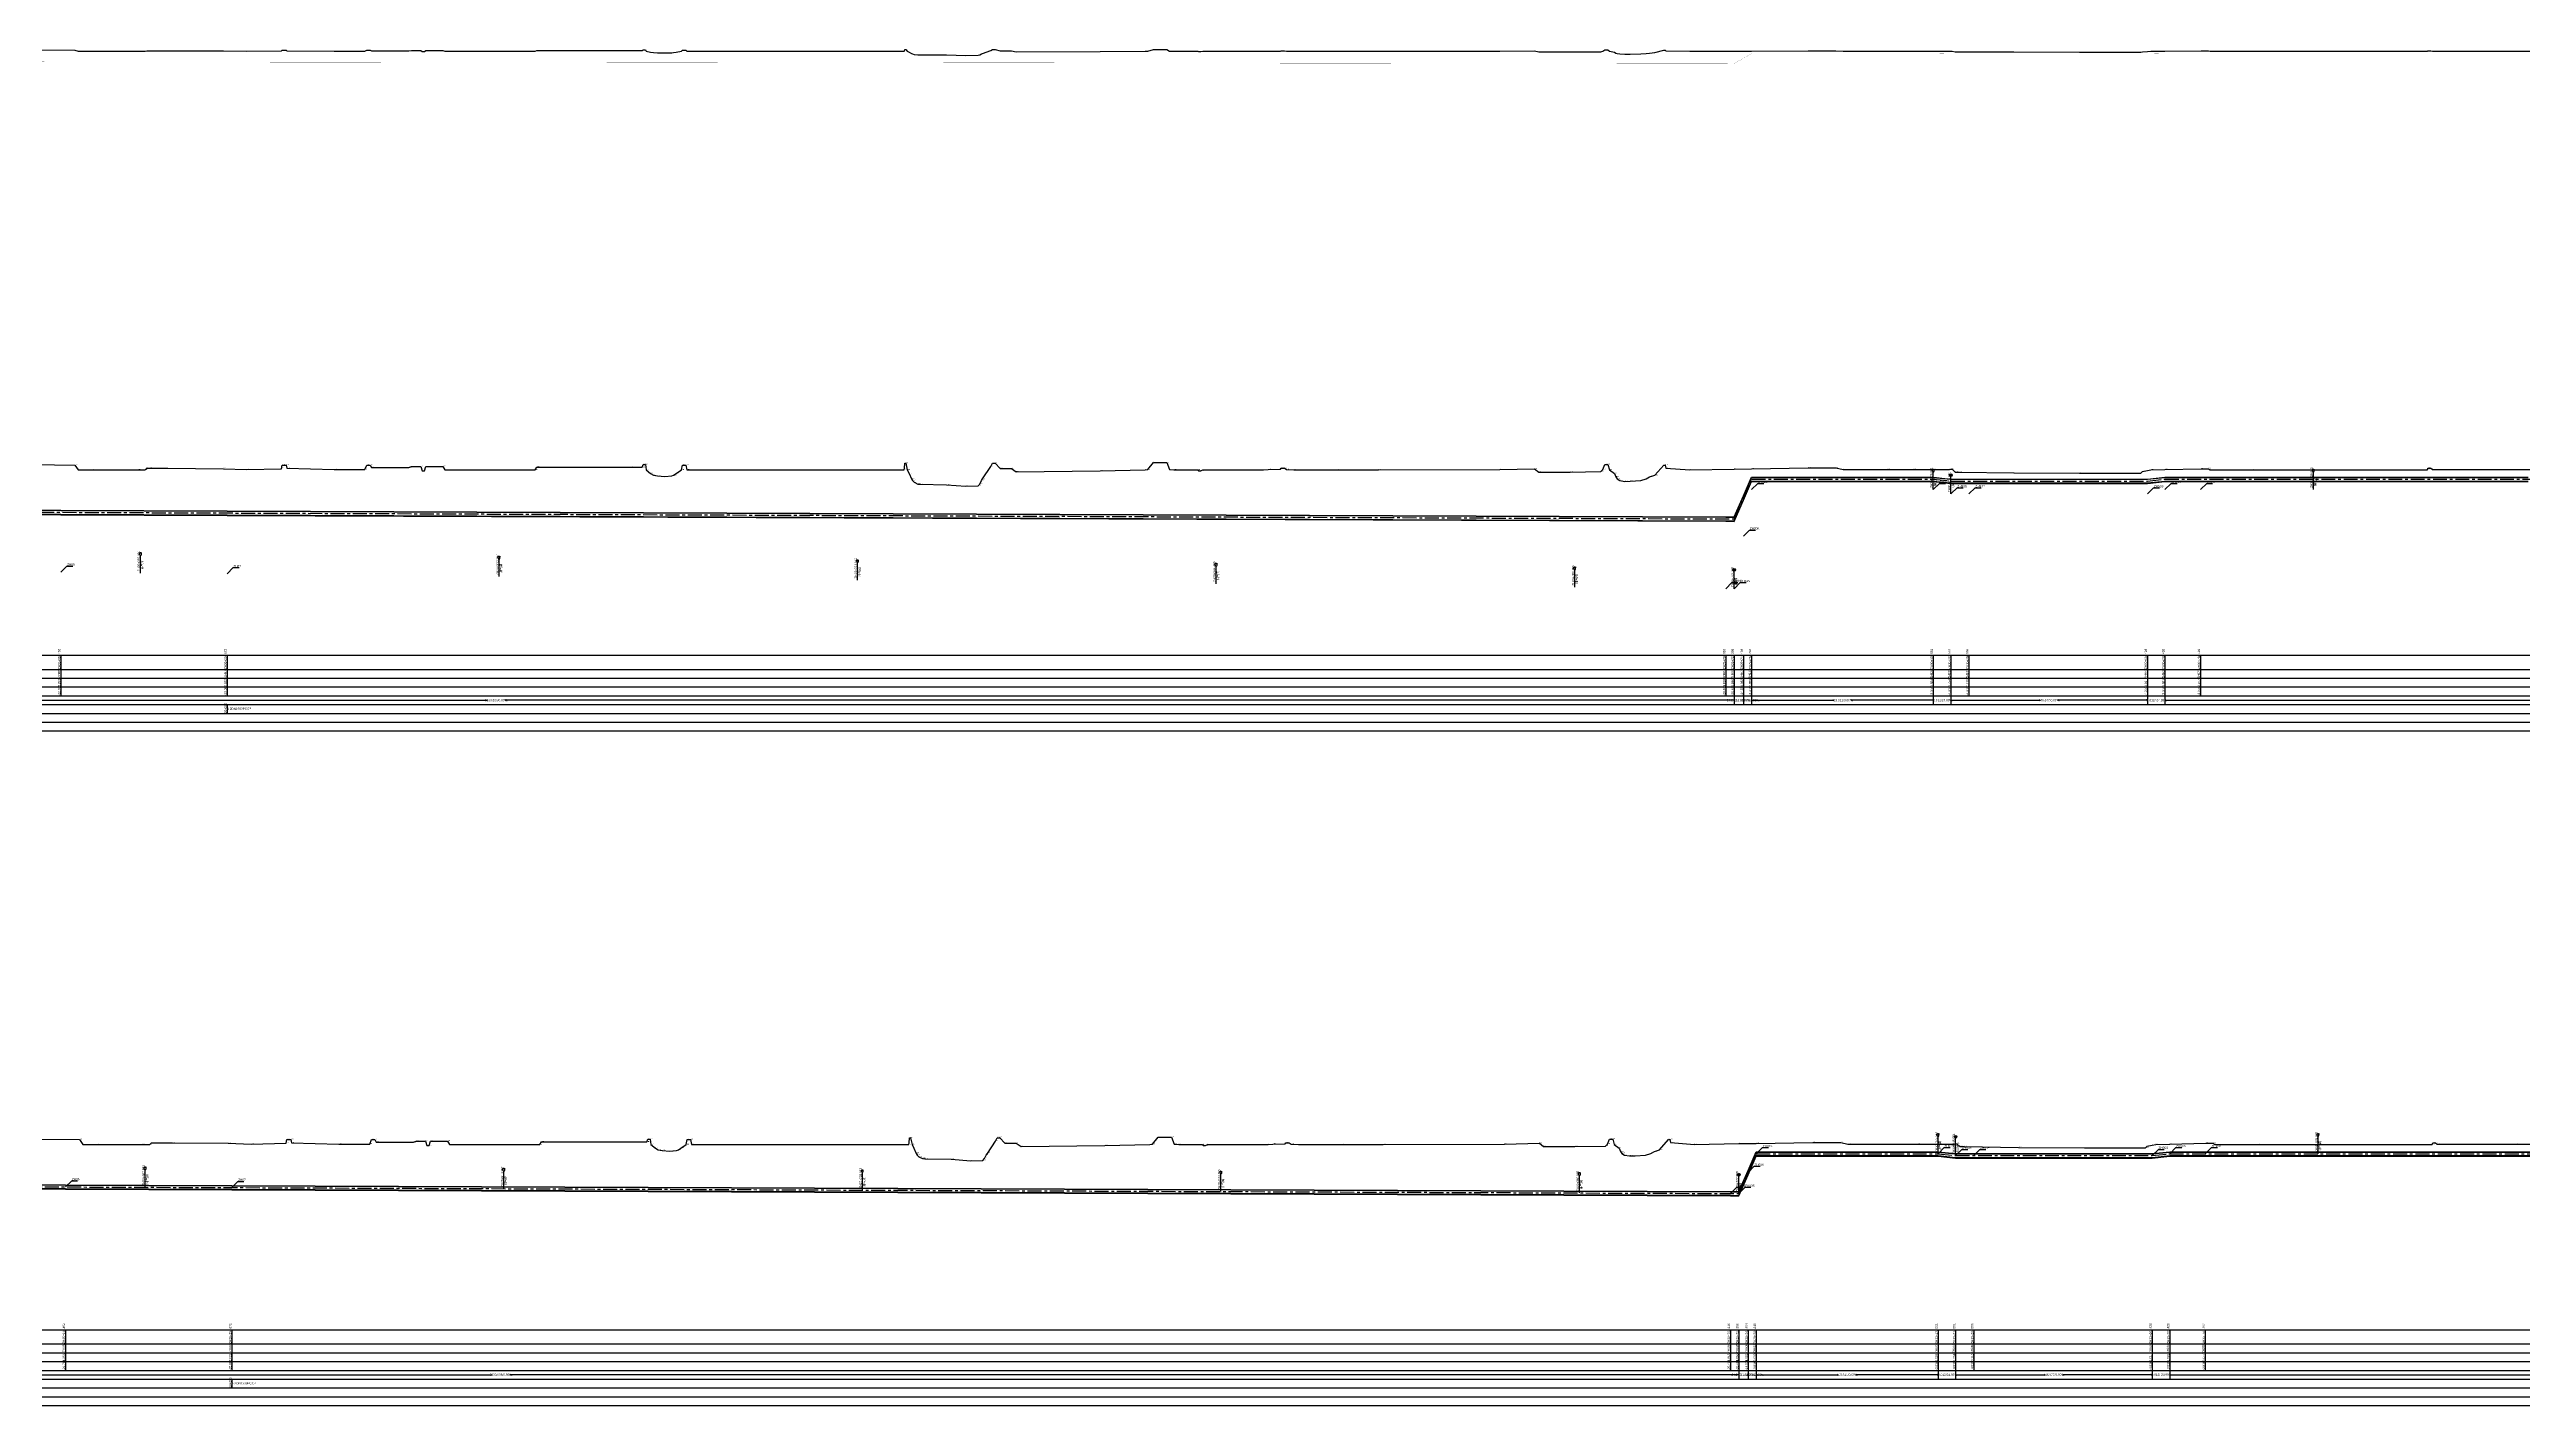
# Model space of a CAD drawing. Header units: millimetres. Extents: x 512630 to 554922, y 2378840 to 2394411.
# Drawn here: x 539125 to 544750, y 2381230 to 2384314 of the extents above; entities that cross this region are included whole.
import ezdxf
from ezdxf.enums import TextEntityAlignment as Align

# ---------------------------------------------------------------- set-up
doc = ezdxf.new("R2010")
doc.units = ezdxf.units.MM
doc.linetypes.add('CENTER', pattern=[50.8, 31.75, -6.35, 6.35, -6.35])
for name, color, linetype in [('pipe', 3, 'Continuous'), ('pipe_cen', 1, 'CENTER'), ('tab', 9, 'Continuous'), ('地形剖面', 4, 'Continuous'), ('地形剖面-交水点已修改', 6, 'Continuous'), ('水工平面管线标注', 3, 'Continuous'), ('纵面管线标注', 3, 'Continuous'), ('附属设施', 2, 'Continuous')]:
    doc.layers.add(name, color=color, linetype=linetype)
doc.styles.get("Standard").update_dxf_attribs({"font": 'arial.ttf'})

# ---------------------------------------------------------------- blocks, each defined once
blk = doc.blocks.new('qin排气阀va')
at = {"layer": '附属设施'}
for points in [[(-1.5, 22.8), (1.5, 22.8)], [(-1, 21), (-1, 22.8)], [(0, 22.8), (0, 23.55)], [(0, 0), (0, 20)], [(1, 21), (1, 22.8)]]:
    blk.add_lwpolyline(points, dxfattribs=at)
blk.add_arc((0, 21), 1, 180, 0, dxfattribs=at)
blk.add_attdef('ZH', text='', height=2.5, rotation=90, dxfattribs=at).set_placement((0, 2), align=Align.BOTTOM_LEFT)
blk.add_attdef('名称', text='', height=2.5, rotation=90, dxfattribs=at).set_placement((1, 4), align=Align.TOP_LEFT)
blk = doc.blocks.new('qin排泥阀vmud')
at = {"layer": '附属设施'}
for points in [[(-1.29, 22.2652), (1.29, 22.2652), (-1.29, 20.7348), (1.29, 20.7348), (-1.29, 22.2652)], [(0, 0), (0, 20)]]:
    blk.add_lwpolyline(points, dxfattribs=at)
blk.add_circle((0, 21.5), 1.5, dxfattribs=at)
blk.add_attdef('ZH', text='', height=2.5, rotation=89.9999985, dxfattribs=at).set_placement((0, 2), align=Align.BOTTOM_LEFT)
blk.add_attdef('名称', text='', height=2.5, rotation=89.9999985, dxfattribs=at).set_placement((1, 4), align=Align.TOP_LEFT)

msp = doc.modelspace()

# ---------------------------------------------------------------- linework, layer by layer
at = {"layer": 'pipe'}
for points in [[(533417.2, 2383340), (533623.7, 2383340), (533663, 2383288.3), (533663.7, 2383287.4), (533703.1, 2383287.3), (533940.9, 2383286.3), (534091.6, 2383285.7), (534635.5, 2383283.6), (534774.6, 2383283), (535017.2, 2383282.1), (535290.4, 2383281), (535499.5, 2383280.1), (535676.9, 2383279.4), (535968.1, 2383278.3), (536033.6, 2383278), (536437.6, 2383276.4), (536463.6, 2383276.3), (537317.8, 2383272.9), (537326.3, 2383272.9), (539151.1, 2383265.6), (539529.4, 2383264.1)], [(533417.2, 2383339.4), (533623.7, 2383339.4), (533663, 2383287.7), (533663.7, 2383286.8), (533703.1, 2383286.7), (533940.9, 2383285.7), (534091.6, 2383285.1), (534635.5, 2383283), (534774.6, 2383282.4), (535017.2, 2383281.5), (535290.4, 2383280.4), (535499.5, 2383279.5), (535676.9, 2383278.8), (535968.1, 2383277.7), (536033.6, 2383277.4), (536437.6, 2383275.8), (536463.6, 2383275.7), (537317.8, 2383272.3), (537326.3, 2383272.3), (539151.1, 2383265), (539529.4, 2383263.5)], [(533417.2, 2383331.4), (533623.7, 2383331.4), (533663, 2383279.7), (533663.7, 2383278.8), (533703.1, 2383278.7), (533940.9, 2383277.7), (534091.6, 2383277.1), (534635.5, 2383275), (534774.6, 2383274.4), (535017.2, 2383273.5), (535290.4, 2383272.4), (535499.5, 2383271.5), (535676.9, 2383270.8), (535968.1, 2383269.7), (536033.6, 2383269.4), (536437.6, 2383267.8), (536463.6, 2383267.7), (537317.8, 2383264.3), (537326.3, 2383264.3), (539151.1, 2383257), (539529.4, 2383255.5)], [(533417.2, 2383330.8), (533623.7, 2383330.8), (533663, 2383279.1), (533663.7, 2383278.2), (533703.1, 2383278.1), (533940.9, 2383277.1), (534091.6, 2383276.5), (534635.5, 2383274.4), (534774.6, 2383273.8), (535017.2, 2383272.9), (535290.4, 2383271.8), (535499.5, 2383270.9), (535676.9, 2383270.2), (535968.1, 2383269.1), (536033.6, 2383268.8), (536437.6, 2383267.2), (536463.6, 2383267.1), (537317.8, 2383263.7), (537326.3, 2383263.7), (539151.1, 2383256.4), (539529.4, 2383254.9)], [(533417.2, 2383330), (533623.7, 2383330), (533663, 2383278.3), (533663.7, 2383277.4), (533703.1, 2383277.3), (533940.9, 2383276.3), (534091.6, 2383275.7), (534635.5, 2383273.6), (534774.6, 2383273), (535017.2, 2383272.1), (535290.4, 2383271), (535499.5, 2383270.1), (535676.9, 2383269.4), (535968.1, 2383268.3), (536033.6, 2383268), (536437.6, 2383266.4), (536463.6, 2383266.3), (537317.8, 2383262.9), (537326.3, 2383262.9), (539151.1, 2383255.6), (539529.4, 2383254.1)], [(539529.4, 2383264.1), (542938, 2383250.6), (542957.1, 2383250.5), (542978.2, 2383298.3), (542996.9, 2383340.8), (543410.2, 2383340.8), (543450.2, 2383336.8), (543491.2, 2383336.8), (543897.1, 2383336.8), (543937.1, 2383340.8), (544017.9, 2383340.8), (544763.3, 2383340.8)], [(539529.4, 2383263.5), (542938, 2383250), (542957.1, 2383249.9), (542978.2, 2383297.7), (542996.9, 2383340.2), (543410.2, 2383340.2), (543450.2, 2383336.2), (543491.2, 2383336.2), (543897.1, 2383336.2), (543937.1, 2383340.2), (544017.9, 2383340.2), (544763.3, 2383340.2)], [(539529.4, 2383255.5), (542938, 2383242), (542957.1, 2383241.9), (542978.2, 2383289.7), (542996.9, 2383332.2), (543410.2, 2383332.2), (543450.2, 2383328.2), (543491.2, 2383328.2), (543897.1, 2383328.2), (543937.1, 2383332.2), (544017.9, 2383332.2), (544763.3, 2383332.2)], [(539529.4, 2383254.9), (542938, 2383241.4), (542957.1, 2383241.3), (542978.2, 2383289.1), (542996.9, 2383331.6), (543410.2, 2383331.6), (543450.2, 2383327.6), (543491.2, 2383327.6), (543897.1, 2383327.6), (543937.1, 2383331.6), (544017.9, 2383331.6), (544763.3, 2383331.6)], [(539529.4, 2383254.1), (542938, 2383240.6), (542957.1, 2383240.5), (542978.2, 2383288.3), (542996.9, 2383330.8), (543410.2, 2383330.8), (543450.2, 2383326.8), (543491.2, 2383326.8), (543897.1, 2383326.8), (543937.1, 2383330.8), (544017.9, 2383330.8), (544763.3, 2383330.8)], [(533427.9, 2381805.8), (533634.4, 2381805.8), (533673.7, 2381754.1), (533674.4, 2381753.2), (533713.8, 2381753.1), (533951.6, 2381752.1), (534102.4, 2381751.5), (534646.2, 2381749.4), (534785.4, 2381748.8), (535027.9, 2381747.9), (535301.1, 2381746.8), (535510.2, 2381746), (535687.6, 2381745.2), (535978.8, 2381744.1), (536044.3, 2381743.8), (536448.4, 2381742.2), (536474.4, 2381742.1), (537328.5, 2381738.7), (537337, 2381738.7), (539161.9, 2381731.5), (539540.1, 2381730)], [(533427.9, 2381805.2), (533634.4, 2381805.2), (533673.7, 2381753.5), (533674.4, 2381752.6), (533713.8, 2381752.5), (533951.6, 2381751.5), (534102.4, 2381750.9), (534646.2, 2381748.8), (534785.4, 2381748.2), (535027.9, 2381747.3), (535301.1, 2381746.2), (535510.2, 2381745.4), (535687.6, 2381744.6), (535978.8, 2381743.5), (536044.3, 2381743.2), (536448.4, 2381741.6), (536474.4, 2381741.5), (537328.5, 2381738.1), (537337, 2381738.1), (539161.9, 2381730.9), (539540.1, 2381729.4)], [(533427.9, 2381797.2), (533634.4, 2381797.2), (533673.7, 2381745.5), (533674.4, 2381744.6), (533713.8, 2381744.5), (533951.6, 2381743.5), (534102.4, 2381742.9), (534646.2, 2381740.8), (534785.4, 2381740.2), (535027.9, 2381739.3), (535301.1, 2381738.2), (535510.2, 2381737.4), (535687.6, 2381736.6), (535978.8, 2381735.5), (536044.3, 2381735.2), (536448.4, 2381733.6), (536474.4, 2381733.5), (537328.5, 2381730.1), (537337, 2381730.1), (539161.9, 2381722.9), (539540.1, 2381721.4)], [(533427.9, 2381796.6), (533634.4, 2381796.6), (533673.7, 2381744.9), (533674.4, 2381744), (533713.8, 2381743.9), (533951.6, 2381742.9), (534102.4, 2381742.3), (534646.2, 2381740.2), (534785.4, 2381739.6), (535027.9, 2381738.7), (535301.1, 2381737.6), (535510.2, 2381736.8), (535687.6, 2381736), (535978.8, 2381734.9), (536044.3, 2381734.6), (536448.4, 2381733), (536474.4, 2381732.9), (537328.5, 2381729.5), (537337, 2381729.5), (539161.9, 2381722.3), (539540.1, 2381720.8)], [(533427.9, 2381795.8), (533634.4, 2381795.8), (533673.7, 2381744.1), (533674.4, 2381743.2), (533713.8, 2381743.1), (533951.6, 2381742.1), (534102.4, 2381741.5), (534646.2, 2381739.4), (534785.4, 2381738.8), (535027.9, 2381737.9), (535301.1, 2381736.8), (535510.2, 2381736), (535687.6, 2381735.2), (535978.8, 2381734.1), (536044.3, 2381733.8), (536448.4, 2381732.2), (536474.4, 2381732.1), (537328.5, 2381728.7), (537337, 2381728.7), (539161.9, 2381721.5), (539540.1, 2381720)], [(539540.1, 2381730), (542948.7, 2381716.4), (542967.8, 2381716.3), (542988.9, 2381764.1), (543007.6, 2381806.6), (543421, 2381806.6), (543461, 2381802.6), (543502, 2381802.6), (543907.8, 2381802.6), (543947.8, 2381806.6), (544028.6, 2381806.6), (544774, 2381806.6)], [(539540.1, 2381729.4), (542948.7, 2381715.8), (542967.8, 2381715.7), (542988.9, 2381763.5), (543007.6, 2381806), (543421, 2381806), (543461, 2381802), (543502, 2381802), (543907.8, 2381802), (543947.8, 2381806), (544028.6, 2381806), (544774, 2381806)], [(539540.1, 2381721.4), (542948.7, 2381707.8), (542967.8, 2381707.7), (542988.9, 2381755.5), (543007.6, 2381798), (543421, 2381798), (543461, 2381794), (543502, 2381794), (543907.8, 2381794), (543947.8, 2381798), (544028.6, 2381798), (544774, 2381798)], [(539540.1, 2381720.8), (542948.7, 2381707.2), (542967.8, 2381707.1), (542988.9, 2381754.9), (543007.6, 2381797.4), (543421, 2381797.4), (543461, 2381793.4), (543502, 2381793.4), (543907.8, 2381793.4), (543947.8, 2381797.4), (544028.6, 2381797.4), (544774, 2381797.4)], [(539540.1, 2381720), (542948.7, 2381706.4), (542967.8, 2381706.3), (542988.9, 2381754.1), (543007.6, 2381796.6), (543421, 2381796.6), (543461, 2381792.6), (543502, 2381792.6), (543907.8, 2381792.6), (543947.8, 2381796.6), (544028.6, 2381796.6), (544774, 2381796.6)]]:
    msp.add_lwpolyline(points, dxfattribs=at)
at = {"layer": 'pipe_cen'}
for points in [[(533289.7, 2383335.4), (533623.7, 2383335.4), (533663, 2383283.7), (533663.7, 2383282.8), (537317.8, 2383268.3), (537326.3, 2383268.3), (542957.1, 2383245.9), (542978.2, 2383293.7), (542996.9, 2383336.2), (543410.2, 2383336.2), (543450.2, 2383332.2), (543897.1, 2383332.2), (543937.1, 2383336.2), (548595.9, 2383336.2), (548636, 2383228.2), (552487.1, 2383240.5), (554875.9, 2383267)], [(533300.4, 2381801.2), (533634.4, 2381801.2), (533673.7, 2381749.5), (533674.4, 2381748.6), (537328.5, 2381734.1), (537337, 2381734.1), (542967.8, 2381711.7), (542988.9, 2381759.5), (543007.6, 2381802), (543421, 2381802), (543461, 2381798), (543907.8, 2381798), (543947.8, 2381802), (548606.6, 2381802), (548646.7, 2381694), (552497.8, 2381706.3), (554886.6, 2381732.8)]]:
    msp.add_lwpolyline(points, dxfattribs=at)
at = {"layer": 'tab'}
for points in [[(513172.7, 2382935.8), (554875.9, 2382935.8)], [(539151.1, 2382935.8), (539151.1, 2382843.8)], [(539529.4, 2382935.8), (539529.4, 2382843.8)], [(542938, 2382935.8), (542938, 2382843.8)], [(542957.1, 2382935.8), (542957.1, 2382843.8)], [(542978.2, 2382935.8), (542978.2, 2382843.8)], [(542996.9, 2382935.8), (542996.9, 2382843.8)], [(543410.2, 2382935.8), (543410.2, 2382843.8)], [(543450.2, 2382935.8), (543450.2, 2382843.8)], [(543491.2, 2382935.8), (543491.2, 2382843.8)], [(543897.1, 2382935.8), (543897.1, 2382843.8)], [(543937.1, 2382935.8), (543937.1, 2382843.8)], [(544017.9, 2382935.8), (544017.9, 2382843.8)], [(513172.7, 2382903.8), (554875.9, 2382903.8)], [(513172.7, 2382883.8), (554875.9, 2382883.8)], [(513172.7, 2382863.8), (554875.9, 2382863.8)], [(513172.7, 2382843.8), (554875.9, 2382843.8)], [(513172.7, 2382823.8), (554875.9, 2382823.8)], [(537326.3, 2382833.8), (537329.3, 2382833.8), (540121.7, 2382833.8)], [(539529.4, 2382823.8), (539529.4, 2382803.8)], [(542957.1, 2382833.8), (542954.1, 2382833.8), (540161.7, 2382833.8)], [(542957.1, 2382843.8), (542957.1, 2382823.8)], [(542978.2, 2382843.8), (542978.2, 2382823.8)], [(542996.9, 2382843.8), (542996.9, 2382823.8)], [(542996.9, 2382833.8), (542999.9, 2382833.8), (543183.6, 2382833.8)], [(543410.2, 2382833.8), (543407.2, 2382833.8), (543223.6, 2382833.8)], [(543410.2, 2382843.8), (543410.2, 2382823.8)], [(543450.2, 2382843.8), (543450.2, 2382823.8)], [(543450.2, 2382833.8), (543453.2, 2382833.8), (543653.7, 2382833.8)], [(543897.1, 2382833.8), (543894.1, 2382833.8), (543693.7, 2382833.8)], [(543897.1, 2382843.8), (543897.1, 2382823.8)], [(543937.1, 2382843.8), (543937.1, 2382823.8)], [(543937.1, 2382833.8), (543940.1, 2382833.8), (546246.5, 2382833.8)], [(513172.7, 2382803.8), (554875.9, 2382803.8)], [(513172.7, 2382783.8), (554875.9, 2382783.8)], [(513172.7, 2382763.8), (554875.9, 2382763.8)], [(513183.4, 2381401.7), (554886.6, 2381401.7)], [(539161.9, 2381401.7), (539161.9, 2381309.7)], [(539540.1, 2381401.7), (539540.1, 2381309.7)], [(542948.7, 2381401.7), (542948.7, 2381309.7)], [(542967.8, 2381401.7), (542967.8, 2381309.7)], [(542988.9, 2381401.7), (542988.9, 2381309.7)], [(543007.6, 2381401.7), (543007.6, 2381309.7)], [(543421, 2381401.7), (543421, 2381309.7)], [(543461, 2381401.7), (543461, 2381309.7)], [(543502, 2381401.7), (543502, 2381309.7)], [(543907.8, 2381401.7), (543907.8, 2381309.7)], [(543947.8, 2381401.7), (543947.8, 2381309.7)], [(544028.6, 2381401.7), (544028.6, 2381309.7)], [(513183.4, 2381369.7), (554886.6, 2381369.7)], [(513183.4, 2381349.7), (554886.6, 2381349.7)], [(513183.4, 2381329.7), (554886.6, 2381329.7)], [(513183.4, 2381309.7), (554886.6, 2381309.7)], [(513183.4, 2381289.7), (554886.6, 2381289.7)], [(537337, 2381299.7), (537340, 2381299.7), (540132.4, 2381299.7)], [(539540.1, 2381289.7), (539540.1, 2381269.7)], [(542967.8, 2381299.7), (542964.8, 2381299.7), (540172.4, 2381299.7)], [(542967.8, 2381309.7), (542967.8, 2381289.7)], [(542988.9, 2381309.7), (542988.9, 2381289.7)], [(543007.6, 2381309.7), (543007.6, 2381289.7)], [(543007.6, 2381299.7), (543010.6, 2381299.7), (543194.3, 2381299.7)], [(543421, 2381299.7), (543418, 2381299.7), (543234.3, 2381299.7)], [(543421, 2381309.7), (543421, 2381289.7)], [(543461, 2381309.7), (543461, 2381289.7)], [(543461, 2381299.7), (543464, 2381299.7), (543664.4, 2381299.7)], [(543907.8, 2381299.7), (543904.8, 2381299.7), (543704.4, 2381299.7)], [(543907.8, 2381309.7), (543907.8, 2381289.7)], [(543947.8, 2381309.7), (543947.8, 2381289.7)], [(543947.8, 2381299.7), (543950.8, 2381299.7), (546257.2, 2381299.7)], [(513183.4, 2381269.7), (554886.6, 2381269.7)], [(513183.4, 2381249.7), (554886.6, 2381249.7)], [(513183.4, 2381229.7), (554886.6, 2381229.7)]]:
    msp.add_lwpolyline(points, dxfattribs=at)
at = {"layer": '地形剖面', "color": 56, "linetype": 'Continuous'}
msp.add_lwpolyline([(539090.3, 2384312.5), (539183.2, 2384312.3), (539190.5, 2384309.5), (539224.8, 2384309.5), (539326.8, 2384309.5), (539342.8, 2384309.5), (539346.7, 2384310.5), (539354.2, 2384310.5), (539393.9, 2384310.5), (539521.1, 2384310.2), (539573.8, 2384309.8), (539653, 2384310.2), (539654.9, 2384312.3), (539661.5, 2384312.3), (539663.9, 2384312.3), (539665.4, 2384310.5), (539773.1, 2384309.8), (539843.1, 2384309.8), (539847.3, 2384312.3), (539854.8, 2384312.3), (539858, 2384310.8), (539943.1, 2384310.8), (539948.8, 2384311.5), (539969.8, 2384311.5), (539973.1, 2384309), (539978.4, 2384309), (539981.3, 2384311.5), (540020.4, 2384311.5), (540024.5, 2384309.5), (540229.8, 2384309.5), (540234.2, 2384311), (540451.5, 2384311), (540473.8, 2384311), (540475.6, 2384312.5), (540480.9, 2384312.5), (540482.5, 2384309.5), (540492.8, 2384307.5), (540499.1, 2384306.5), (540508.3, 2384306.1), (540525.4, 2384305.8), (540540.7, 2384306.1), (540545.1, 2384306.5), (540550.7, 2384307.5), (540563.2, 2384309.5), (540565.2, 2384312.3), (540573.1, 2384312.3), (540575.4, 2384309.5), (541069.2, 2384309.5), (541070, 2384310.5), (541070.8, 2384313.3), (541073.1, 2384313.3), (541076.6, 2384309.5), (541080.5, 2384307.5), (541086.2, 2384304.5), (541088.3, 2384303.5), (541092, 2384302.5), (541100.5, 2384301.5), (541105.7, 2384301.4), (541165.8, 2384301.1), (541210, 2384300.3), (541237.6, 2384300.5), (541241.3, 2384301.5), (541245.4, 2384303.5), (541247.9, 2384304.5), (541266.2, 2384311.5), (541270.4, 2384313.4), (541276.1, 2384313.4), (541288, 2384310.3), (541313.4, 2384310.3), (541324.5, 2384308.4), (541515.3, 2384309), (541617.7, 2384309.5), (541623.7, 2384309.7), (541636.3, 2384313.7), (541666.9, 2384313.7), (541672.9, 2384309.8), (541683.1, 2384309.5), (541737, 2384309.5), (541738.7, 2384308.9), (541744.2, 2384308.9), (541748.5, 2384309.5), (541886.5, 2384309.5), (541897.6, 2384309.8), (541925.3, 2384310), (541927.1, 2384310.5), (541934.2, 2384310.5), (541939.2, 2384309.7), (541955.4, 2384309.5), (542057.2, 2384309.5), (542148.4, 2384309.5), (542424, 2384309.8), (542503.4, 2384310.2), (542512.9, 2384308.3), (542584.4, 2384308.3), (542654.2, 2384308.6), (542658.7, 2384309.8), (542663.3, 2384312.6), (542670.2, 2384312.6), (542673.3, 2384309.5), (542685.2, 2384307.5), (542688.3, 2384305.5), (542691.1, 2384304.5), (542696.9, 2384303.5), (542708.7, 2384303), (542720.9, 2384303.1), (542745.1, 2384303.5), (542756.7, 2384304.5), (542764.9, 2384305.5), (542776.8, 2384306.5), (542797.1, 2384312.3), (542800.4, 2384312.3), (542801.8, 2384310.6), (542856.2, 2384309.6), (542957.1, 2384310), (542996.9, 2384310.1), (543125.7, 2384310.7), (543188.8, 2384310.7), (543205.1, 2384309.7), (543306.3, 2384309.7), (543364.6, 2384309.7), (543410.2, 2384309.7), (543446.6, 2384309.7), (543450.2, 2384309.8), (543453, 2384310), (543460.1, 2384308.3), (543470, 2384308.3), (543593.5, 2384307.9), (543743, 2384307.6), (543882, 2384307.6), (543885.8, 2384308.6), (543897.1, 2384309.1), (543905.2, 2384309.5), (543937.1, 2384309.7), (544019, 2384310.2), (544036.1, 2384310.2), (544039.8, 2384309.5), (544136.9, 2384309.5), (544533.9, 2384309.5), (544535.2, 2384310.5), (544541.7, 2384310.5), (544545.6, 2384309.7), (544726.5, 2384309.7), (545108.6, 2384309.8)], dxfattribs=at)
at = {"layer": '地形剖面'}
for points in [[(539090.3, 2383369.4), (539183.2, 2383368.6), (539190.5, 2383357.4), (539224.8, 2383357.4), (539326.8, 2383357.4), (539342.8, 2383357.4), (539346.7, 2383361.4), (539354.2, 2383361.4), (539393.9, 2383361.4), (539521.1, 2383360.2), (539573.8, 2383358.6), (539653, 2383360.2), (539654.9, 2383368.6), (539661.5, 2383368.6), (539663.9, 2383368.6), (539665.4, 2383361.4), (539773.1, 2383358.6), (539843.1, 2383358.6), (539847.3, 2383368.6), (539854.8, 2383368.6), (539858, 2383362.6), (539943.1, 2383362.6), (539948.8, 2383365.4), (539969.8, 2383365.4), (539973.1, 2383355.4), (539978.4, 2383355.4), (539981.3, 2383365.4), (540020.4, 2383365.4), (540024.5, 2383357.4), (540229.8, 2383357.4), (540234.2, 2383363.4), (540451.5, 2383363.4), (540473.8, 2383363.4), (540475.6, 2383369.4), (540480.9, 2383369.4), (540482.5, 2383357.4), (540492.8, 2383349.4), (540499.1, 2383345.4), (540508.3, 2383343.8), (540525.4, 2383342.6), (540540.7, 2383343.8), (540545.1, 2383345.4), (540550.7, 2383349.4), (540563.2, 2383357.4), (540565.2, 2383368.6), (540573.1, 2383368.6), (540575.4, 2383357.4), (541069.2, 2383357.4), (541070, 2383361.4), (541070.8, 2383372.6), (541073.1, 2383372.6), (541076.6, 2383357.4), (541080.5, 2383349.4), (541086.2, 2383337.4), (541088.3, 2383333.4), (541092, 2383329.4), (541100.5, 2383325.4), (541105.7, 2383325), (541165.8, 2383323.8), (541210, 2383320.6), (541237.6, 2383321.4), (541241.3, 2383325.4), (541245.4, 2383333.4), (541247.9, 2383337.4), (541266.2, 2383365.4), (541270.4, 2383373), (541276.1, 2383373), (541288, 2383360.6), (541313.4, 2383360.6), (541324.5, 2383353), (541515.3, 2383355.4), (541617.7, 2383357.4), (541623.7, 2383358.2), (541636.3, 2383374.2), (541666.9, 2383374.2), (541672.9, 2383358.6), (541683.1, 2383357.4), (541737, 2383357.4), (541738.7, 2383355), (541744.2, 2383355), (541748.5, 2383357.4), (541886.5, 2383357.4), (541897.6, 2383358.6), (541925.3, 2383359.4), (541927.1, 2383361.4), (541934.2, 2383361.4), (541939.2, 2383358.2), (541955.4, 2383357.4), (542057.2, 2383357.4), (542148.4, 2383357.4), (542424, 2383358.6), (542503.4, 2383360.2), (542512.9, 2383352.6), (542584.4, 2383352.6), (542654.2, 2383353.8), (542658.7, 2383358.6), (542663.3, 2383369.8), (542670.2, 2383369.8), (542673.3, 2383357.4), (542685.2, 2383349.4), (542688.3, 2383341.4), (542691.1, 2383337.4), (542696.9, 2383333.4), (542708.7, 2383331.4), (542720.9, 2383331.8), (542745.1, 2383333.4), (542756.7, 2383337.4), (542764.9, 2383341.4), (542776.8, 2383345.4), (542797.1, 2383368.6), (542800.4, 2383368.6), (542801.8, 2383361.8), (542856.2, 2383357.8), (542957.1, 2383359.5), (542957.1, 2383359.5), (542996.9, 2383360.1), (542996.9, 2383360.1), (543125.7, 2383362.2), (543188.8, 2383362.2), (543205.1, 2383358.2), (543306.3, 2383358.2), (543364.6, 2383358.2), (543410.2, 2383358.2), (543410.2, 2383358.2), (543446.6, 2383358.2), (543450.2, 2383358.9), (543450.2, 2383358.9), (543453, 2383359.4), (543460.1, 2383352.6), (543470, 2383352.6), (543593.5, 2383351), (543743, 2383349.8), (543882, 2383349.8), (543885.8, 2383353.8), (543897.1, 2383355.9), (543897.1, 2383355.9), (543905.2, 2383357.4), (543937.1, 2383358.2), (543937.1, 2383358.2), (544019, 2383360.2), (544036.1, 2383360.2), (544039.8, 2383357.4), (544136.9, 2383357.4), (544533.9, 2383357.4), (544535.2, 2383361.4), (544541.7, 2383361.4), (544545.6, 2383358.2), (544726.5, 2383358.2), (545108.6, 2383358.6)], [(539101, 2381835.2), (539193.9, 2381834.4), (539201.3, 2381823.2), (539235.5, 2381823.2), (539337.5, 2381823.2), (539353.5, 2381823.2), (539357.4, 2381827.2), (539364.9, 2381827.2), (539404.6, 2381827.2), (539531.9, 2381826), (539584.5, 2381824.4), (539663.7, 2381826), (539665.7, 2381834.4), (539672.2, 2381834.4), (539674.6, 2381834.4), (539676.1, 2381827.2), (539783.8, 2381824.4), (539853.8, 2381824.4), (539858, 2381834.4), (539865.5, 2381834.4), (539868.7, 2381828.4), (539953.8, 2381828.4), (539959.5, 2381831.2), (539980.5, 2381831.2), (539983.8, 2381821.2), (539989.1, 2381821.2), (539992, 2381831.2), (540031.1, 2381831.2), (540035.2, 2381823.2), (540240.5, 2381823.2), (540244.9, 2381829.2), (540462.2, 2381829.2), (540484.5, 2381829.2), (540486.3, 2381835.2), (540491.6, 2381835.2), (540493.3, 2381823.2), (540503.5, 2381815.2), (540509.8, 2381811.2), (540519, 2381809.6), (540536.1, 2381808.4), (540551.4, 2381809.6), (540555.8, 2381811.2), (540561.5, 2381815.2), (540573.9, 2381823.2), (540575.9, 2381834.4), (540583.8, 2381834.4), (540586.1, 2381823.2), (541079.9, 2381823.2), (541080.7, 2381827.2), (541081.5, 2381838.4), (541083.8, 2381838.4), (541087.3, 2381823.2), (541091.2, 2381815.2), (541096.9, 2381803.2), (541099, 2381799.2), (541102.8, 2381795.2), (541111.2, 2381791.2), (541116.4, 2381790.8), (541176.5, 2381789.6), (541220.7, 2381786.4), (541248.3, 2381787.2), (541252, 2381791.2), (541256.2, 2381799.2), (541258.6, 2381803.2), (541276.9, 2381831.2), (541281.1, 2381838.8), (541286.8, 2381838.8), (541298.7, 2381826.4), (541324.1, 2381826.4), (541335.2, 2381818.8), (541526, 2381821.2), (541628.4, 2381823.2), (541634.4, 2381824), (541647, 2381840), (541677.6, 2381840), (541683.6, 2381824.4), (541693.8, 2381823.2), (541747.7, 2381823.2), (541749.4, 2381820.8), (541755, 2381820.8), (541759.2, 2381823.2), (541897.2, 2381823.2), (541908.3, 2381824.4), (541936.1, 2381825.2), (541937.8, 2381827.2), (541944.9, 2381827.2), (541949.9, 2381824), (541966.1, 2381823.2), (542067.9, 2381823.2), (542159.1, 2381823.2), (542434.7, 2381824.4), (542514.1, 2381826), (542523.6, 2381818.4), (542595.1, 2381818.4), (542664.9, 2381819.6), (542669.4, 2381824.4), (542674, 2381835.6), (542680.9, 2381835.6), (542684, 2381823.2), (542695.9, 2381815.2), (542699, 2381807.2), (542701.8, 2381803.2), (542707.6, 2381799.2), (542719.4, 2381797.2), (542731.7, 2381797.6), (542755.8, 2381799.2), (542767.4, 2381803.2), (542775.7, 2381807.2), (542787.5, 2381811.2), (542807.8, 2381834.4), (542811.1, 2381834.4), (542812.5, 2381827.6), (542866.9, 2381823.6), (542967.8, 2381825.3), (542967.8, 2381825.3), (543007.6, 2381825.9), (543007.6, 2381825.9), (543136.5, 2381828), (543199.5, 2381828), (543215.8, 2381824), (543317.1, 2381824), (543375.3, 2381824), (543421, 2381824), (543421, 2381824), (543457.3, 2381824), (543461, 2381824.7), (543461, 2381824.7), (543463.8, 2381825.2), (543470.8, 2381818.4), (543480.8, 2381818.4), (543604.2, 2381816.8), (543753.7, 2381815.6), (543892.8, 2381815.6), (543896.5, 2381819.6), (543907.8, 2381821.7), (543907.8, 2381821.7), (543915.9, 2381823.2), (543947.8, 2381824), (543947.8, 2381824), (544029.7, 2381826), (544046.8, 2381826), (544050.5, 2381823.2), (544147.6, 2381823.2), (544544.6, 2381823.2), (544546, 2381827.2), (544552.4, 2381827.2), (544556.3, 2381824), (544737.2, 2381824), (545119.3, 2381824.4)]]:
    msp.add_lwpolyline(points, dxfattribs=at)
at = {"layer": '地形剖面-交水点已修改', "color": 1, "linetype": 'CENTER', "const_width": 0.25}
msp.add_lwpolyline([(533289.7, 2384304), (533623.7, 2384304), (533663.7, 2384290.8), (542957.1, 2384281.6), (542996.9, 2384304.2), (543410.2, 2384304.2), (543450.2, 2384303.2), (543897.1, 2384303.2), (543937.1, 2384304.2), (548595.9, 2384304.2), (548636, 2384277.2), (552487.1, 2384280.2), (554875.9, 2384286.9)], dxfattribs=at)
at = {"layer": '纵面管线标注', "color": 9}
for points in [[(542996.9, 2383312.7), (543011.1, 2383326.8), (543024.6, 2383326.8)], [(543410.2, 2383312.7), (543424.4, 2383326.8), (543437.9, 2383326.8)], [(543450.2, 2383302.7), (543464.4, 2383316.8), (543477.9, 2383316.8)], [(543491.2, 2383302.7), (543505.4, 2383316.8), (543518.9, 2383316.8)], [(543897.1, 2383302.7), (543911.3, 2383316.8), (543924.8, 2383316.8)], [(543937.1, 2383312.7), (543951.3, 2383326.8), (543964.8, 2383326.8)], [(544017.9, 2383312.7), (544032, 2383326.8), (544045.5, 2383326.8)], [(542978.2, 2383206.5), (542992.3, 2383220.7), (543005.8, 2383220.7)], [(539151.1, 2383124.8), (539165.3, 2383138.9), (539178.8, 2383138.9)], [(539529.4, 2383121), (539543.5, 2383135.2), (539557, 2383135.2)], [(542938, 2383087.2), (542952.1, 2383101.4), (542965.6, 2383101.4)], [(542957.1, 2383087), (542971.2, 2383101.2), (542984.7, 2383101.2)], [(543007.6, 2381802), (543021.8, 2381816.2), (543035.3, 2381816.2)], [(543421, 2381802), (543435.1, 2381816.2), (543448.6, 2381816.2)], [(543461, 2381798), (543475.1, 2381812.2), (543488.6, 2381812.2)], [(543502, 2381798), (543516.1, 2381812.2), (543529.6, 2381812.2)], [(543907.8, 2381798), (543922, 2381812.2), (543935.5, 2381812.2)], [(543947.8, 2381802), (543962, 2381816.2), (543975.5, 2381816.2)], [(544028.6, 2381802), (544042.7, 2381816.2), (544056.2, 2381816.2)], [(539161.9, 2381726.9), (539176, 2381741), (539189.5, 2381741)], [(539540.1, 2381725.4), (539554.2, 2381739.5), (539567.7, 2381739.5)], [(542988.9, 2381759.5), (543003, 2381773.7), (543016.5, 2381773.7)], [(542948.7, 2381711.8), (542962.9, 2381726), (542976.4, 2381726)], [(542967.8, 2381711.7), (542981.9, 2381725.9), (542995.4, 2381725.9)]]:
    msp.add_lwpolyline(points, dxfattribs=at)

# ---------------------------------------------------------------- block references
at = {"layer": '附属设施', "xscale": 2, "yscale": 2, "zscale": 2}
for p, values in [((543410.2, 2383312.7), {'ZH': 'ZH30+175.551', '名称': '排气阀'}), ((544274.5, 2383312.7), {'ZH': 'ZH31+039.833', '名称': '排气阀'}), ((539332.5, 2383123), {'ZH': 'ZH26+097.821', '名称': '排气阀'}), ((540148.1, 2383114.9), {'ZH': 'ZH26+913.367', '名称': '排气阀'}), ((540963.6, 2383106.8), {'ZH': 'ZH27+728.913', '名称': '排气阀'}), ((541779.1, 2383098.7), {'ZH': 'ZH28+544.459', '名称': '排气阀'}), ((542594.7, 2383090.6), {'ZH': 'ZH29+360.005', '名称': '排气阀'}), ((543421, 2381802), {'ZH': 'ZH30+175.551', '名称': '排气阀'}), ((544285.2, 2381802), {'ZH': 'ZH31+039.833', '名称': '排气阀'}), ((539343.2, 2381726.1), {'ZH': 'ZH26+097.821', '名称': '排气阀'}), ((540158.8, 2381722.9), {'ZH': 'ZH26+913.367', '名称': '排气阀'}), ((540974.3, 2381719.7), {'ZH': 'ZH27+728.913', '名称': '排气阀'}), ((541789.9, 2381716.4), {'ZH': 'ZH28+544.459', '名称': '排气阀'}), ((542605.4, 2381713.2), {'ZH': 'ZH29+360.005', '名称': '排气阀'})]:
    msp.add_blockref('qin排气阀va', p, dxfattribs=at).add_auto_attribs(values)
at = {"layer": '附属设施'}
ref = msp.add_blockref('qin排泥阀vmud', (543450.2, 2383302.7), dxfattribs=dict(at, xscale=2, yscale=2, zscale=2))
ref.add_attrib('ZH', 'ZH30+215.551', dxfattribs={"height": 5, "rotation": 90, "width": 0.8}).set_placement((543450.2, 2383306.7), align=Align.BOTTOM_LEFT)
ref.add_attrib('名称', '排泥阀', dxfattribs={"height": 5, "rotation": 90, "width": 0.8}).set_placement((543452.2, 2383310.7), align=Align.TOP_LEFT)
ref = msp.add_blockref('qin排泥阀vmud', (542957.1, 2383087), dxfattribs=dict(at, xscale=2, yscale=2, zscale=2))
ref.add_attrib('ZH', 'ZH29+722.398', dxfattribs={"height": 5, "rotation": 90, "width": 0.8}).set_placement((542957.1, 2383091), align=Align.BOTTOM_LEFT)
ref.add_attrib('名称', '排泥阀', dxfattribs={"height": 5, "rotation": 90, "width": 0.8}).set_placement((542959.1, 2383095), align=Align.TOP_LEFT)
ref = msp.add_blockref('qin排泥阀vmud', (543461, 2381798), dxfattribs=dict(at, xscale=2, yscale=2, zscale=2))
ref.add_attrib('ZH', 'ZH30+215.551', dxfattribs={"height": 5, "rotation": 90, "width": 0.8}).set_placement((543461, 2381802), align=Align.BOTTOM_LEFT)
ref.add_attrib('名称', '排泥阀', dxfattribs={"height": 5, "rotation": 90, "width": 0.8}).set_placement((543463, 2381806), align=Align.TOP_LEFT)
ref = msp.add_blockref('qin排泥阀vmud', (542967.8, 2381711.7), dxfattribs=dict(at, xscale=2, yscale=2, zscale=2))
ref.add_attrib('ZH', 'ZH29+722.398', dxfattribs={"height": 5, "rotation": 90, "width": 0.8}).set_placement((542967.8, 2381715.7), align=Align.BOTTOM_LEFT)
ref.add_attrib('名称', '排泥阀', dxfattribs={"height": 5, "rotation": 90, "width": 0.8}).set_placement((542969.8, 2381719.7), align=Align.TOP_LEFT)

# ---------------------------------------------------------------- texts
at = {"layer": 'tab', "color": 3}
for s, p in [('ZH25+916.452', (539150, 2382904.3)), ('ZH26+294.672', (539528.3, 2382904.3)), ('ZH29+703.316', (542936.9, 2382904.3)), ('ZH29+722.398', (542956, 2382904.3)), ('ZH29+743.494', (542977.1, 2382904.3)), ('ZH29+762.240', (542995.8, 2382904.3)), ('ZH30+175.551', (543409.1, 2382904.3)), ('ZH30+215.551', (543449.1, 2382904.3)), ('ZH30+256.556', (543490.1, 2382904.3)), ('ZH30+662.428', (543896, 2382904.3)), ('ZH30+702.428', (543936, 2382904.3)), ('ZH30+783.192', (544016.8, 2382904.3)), ('4.253', (539150, 2382864.3)), ('-22.706', (539150, 2382844.3)), ('2.022', (539528.3, 2382864.3)), ('-23.082', (539528.3, 2382844.3)), ('1.818', (542936.9, 2382864.3)), ('-26.465', (542936.9, 2382844.3)), ('1.896', (542956, 2382864.3)), ('-26.484', (542956, 2382844.3)), ('1.982', (542977.1, 2382864.3)), ('-14.534', (542977.1, 2382844.3)), ('2.059', (542995.8, 2382864.3)), ('-3.916', (542995.8, 2382844.3)), ('1.584', (543409.1, 2382864.3)), ('-3.916', (543409.1, 2382844.3)), ('1.754', (543449.1, 2382864.3)), ('-4.916', (543449.1, 2382844.3)), ('0.115', (543490.1, 2382864.3)), ('-4.916', (543490.1, 2382844.3)), ('1.01', (543896, 2382864.3)), ('-4.916', (543896, 2382844.3)), ('1.581', (543936, 2382864.3)), ('-3.916', (543936, 2382844.3)), ('2.077', (544016.8, 2382864.3)), ('-3.916', (544016.8, 2382844.3)), ('ZH25+916.452', (539160.8, 2381370.2)), ('ZH26+294.672', (539539, 2381370.2)), ('ZH29+703.316', (542947.6, 2381370.2)), ('ZH29+722.398', (542966.7, 2381370.2)), ('ZH29+743.494', (542987.8, 2381370.2)), ('ZH29+762.240', (543006.5, 2381370.2)), ('ZH30+175.551', (543419.9, 2381370.2)), ('ZH30+215.551', (543459.9, 2381370.2)), ('ZH30+256.556', (543500.9, 2381370.2)), ('ZH30+662.428', (543906.7, 2381370.2)), ('ZH30+702.428', (543946.7, 2381370.2)), ('ZH30+783.192', (544027.5, 2381370.2)), ('4.253', (539160.8, 2381330.2)), ('2.022', (539539, 2381330.2)), ('1.818', (542947.6, 2381330.2)), ('1.896', (542966.7, 2381330.2)), ('1.982', (542987.8, 2381330.2)), ('2.059', (543006.5, 2381330.2)), ('1.584', (543419.9, 2381330.2)), ('1.754', (543459.9, 2381330.2)), ('0.115', (543500.9, 2381330.2)), ('1.581', (543946.7, 2381330.2)), ('2.077', (544027.5, 2381330.2)), ('-22.706', (539160.8, 2381310.2)), ('-23.082', (539539, 2381310.2)), ('-26.465', (542947.6, 2381310.2)), ('-26.484', (542966.7, 2381310.2)), ('-14.534', (542987.8, 2381310.2)), ('-3.916', (543006.5, 2381310.2)), ('-3.916', (543419.9, 2381310.2)), ('-4.916', (543459.9, 2381310.2)), ('-4.916', (543500.9, 2381310.2)), ('1.01', (543906.7, 2381330.2)), ('-4.916', (543906.7, 2381310.2)), ('-3.916', (543946.7, 2381310.2)), ('-3.916', (544027.5, 2381310.2))]:
    msp.add_text(s, height=5, rotation=90, dxfattribs=at).set_placement(p)
for s, p in [('ZH86', (539151.1, 2382893.8)), ('ZH87', (539529.4, 2382893.8)), ('ZH88K', (542938, 2382893.8)), ('ZH89S', (542957.1, 2382893.8)), ('ZH90K', (542978.2, 2382893.8)), ('ZH91S', (542996.9, 2382893.8)), ('ZH92S', (543410.2, 2382893.8)), ('ZH93S', (543450.2, 2382893.8)), ('ZH94P', (543491.2, 2382893.8)), ('ZH95S', (543897.1, 2382893.8)), ('ZH96S', (543937.1, 2382893.8)), ('ZH97P', (544017.9, 2382893.8)), ('ZH86', (539161.9, 2381359.7)), ('ZH87', (539540.1, 2381359.7)), ('ZH88K', (542948.7, 2381359.7)), ('ZH89S', (542967.8, 2381359.7)), ('ZH90K', (542988.9, 2381359.7)), ('ZH91S', (543007.6, 2381359.7)), ('ZH92S', (543421, 2381359.7)), ('ZH93S', (543461, 2381359.7)), ('ZH94P', (543502, 2381359.7)), ('ZH95S', (543907.8, 2381359.7)), ('ZH96S', (543947.8, 2381359.7)), ('ZH97P', (544028.6, 2381359.7))]:
    msp.add_text(s, height=5, rotation=90, dxfattribs=at).set_placement(p, align=Align.BOTTOM_CENTER)
for s, p in [('5630.806/0.99‰', (540141.7, 2382833.8)), ('24.245/-492.88‰', (542967.6, 2382833.8)), ('21.544/-492.85‰', (542987.6, 2382833.8)), ('413.311/0.00‰', (543203.6, 2382833.8)), ('40.012/24.99‰', (543430.2, 2382833.8)), ('446.877/0.00‰', (543673.7, 2382833.8)), ('40.012/-24.99‰', (543917.1, 2382833.8)), ('5630.806/0.99‰', (540152.4, 2381299.7)), ('24.245/-492.88‰', (542978.3, 2381299.7)), ('21.544/-492.85‰', (542998.3, 2381299.7)), ('413.311/0.00‰', (543214.3, 2381299.7)), ('40.012/24.99‰', (543441, 2381299.7)), ('446.877/0.00‰', (543684.4, 2381299.7)), ('40.012/-24.99‰', (543927.8, 2381299.7))]:
    msp.add_text(s, height=5, dxfattribs=at).set_placement(p, align=Align.MIDDLE_CENTER)
at = {"layer": '地形剖面', "color": 9}
for s, p in [('4.18', (539183.2, 2383368.6)), ('4.18', (539654.9, 2383368.6)), ('4.18', (539661.5, 2383368.6)), ('4.18', (539663.9, 2383368.6)), ('4.18', (539847.3, 2383368.6)), ('4.18', (539854.8, 2383368.6)), ('4.38', (540475.6, 2383369.4)), ('4.38', (540480.9, 2383369.4)), ('4.18', (540565.2, 2383368.6)), ('4.18', (540573.1, 2383368.6)), ('5.18', (541070.8, 2383372.6)), ('5.18', (541073.1, 2383372.6)), ('5.28', (541270.4, 2383373)), ('5.28', (541276.1, 2383373)), ('5.58', (541636.3, 2383374.2)), ('5.58', (541666.9, 2383374.2)), ('4.48', (542663.3, 2383369.8)), ('4.48', (542670.2, 2383369.8)), ('4.18', (542797.1, 2383368.6)), ('4.18', (542800.4, 2383368.6)), ('1.38', (539190.5, 2383357.4)), ('1.38', (539224.8, 2383357.4)), ('1.38', (539326.8, 2383357.4)), ('1.38', (539342.8, 2383357.4)), ('2.38', (539346.7, 2383361.4)), ('2.38', (539354.2, 2383361.4)), ('2.38', (539393.9, 2383361.4)), ('2.08', (539521.1, 2383360.2)), ('1.68', (539573.8, 2383358.6)), ('2.08', (539653, 2383360.2)), ('2.38', (539665.4, 2383361.4)), ('1.68', (539773.1, 2383358.6)), ('1.68', (539843.1, 2383358.6)), ('2.68', (539858, 2383362.6)), ('2.68', (539943.1, 2383362.6)), ('3.38', (539948.8, 2383365.4)), ('3.38', (539969.8, 2383365.4)), ('0.88', (539973.1, 2383355.4)), ('0.88', (539978.4, 2383355.4)), ('3.38', (539981.3, 2383365.4)), ('3.38', (540020.4, 2383365.4)), ('1.38', (540024.5, 2383357.4)), ('1.38', (540229.8, 2383357.4)), ('2.88', (540234.2, 2383363.4)), ('2.88', (540451.5, 2383363.4)), ('2.88', (540473.8, 2383363.4)), ('1.38', (540482.5, 2383357.4)), ('-0.62', (540492.8, 2383349.4)), ('-1.62', (540499.1, 2383345.4)), ('-2.02', (540508.3, 2383343.8)), ('-2.32', (540525.4, 2383342.6)), ('-2.02', (540540.7, 2383343.8)), ('-1.62', (540545.1, 2383345.4)), ('-0.62', (540550.7, 2383349.4)), ('1.38', (540563.2, 2383357.4)), ('1.38', (540575.4, 2383357.4)), ('1.38', (541069.2, 2383357.4)), ('2.38', (541070, 2383361.4)), ('1.38', (541076.6, 2383357.4)), ('-0.62', (541080.5, 2383349.4)), ('-3.62', (541086.2, 2383337.4)), ('-4.62', (541088.3, 2383333.4)), ('-5.62', (541092, 2383329.4)), ('-6.62', (541100.5, 2383325.4)), ('-6.72', (541105.7, 2383325)), ('-7.02', (541165.8, 2383323.8)), ('-7.82', (541210, 2383320.6)), ('-7.62', (541237.6, 2383321.4)), ('-6.62', (541241.3, 2383325.4)), ('-4.62', (541245.4, 2383333.4)), ('-3.62', (541247.9, 2383337.4)), ('3.38', (541266.2, 2383365.4)), ('2.18', (541288, 2383360.6)), ('2.18', (541313.4, 2383360.6)), ('0.28', (541324.5, 2383353)), ('0.88', (541515.3, 2383355.4)), ('1.38', (541617.7, 2383357.4)), ('1.58', (541623.7, 2383358.2)), ('1.68', (541672.9, 2383358.6)), ('1.38', (541683.1, 2383357.4)), ('1.38', (541737, 2383357.4)), ('0.78', (541738.7, 2383355)), ('0.78', (541744.2, 2383355)), ('1.38', (541748.5, 2383357.4)), ('1.38', (541886.5, 2383357.4)), ('1.68', (541897.6, 2383358.6)), ('1.88', (541925.3, 2383359.4)), ('2.38', (541927.1, 2383361.4)), ('2.38', (541934.2, 2383361.4)), ('1.58', (541939.2, 2383358.2)), ('1.38', (541955.4, 2383357.4)), ('1.38', (542057.2, 2383357.4)), ('1.38', (542148.4, 2383357.4)), ('1.68', (542424, 2383358.6)), ('2.08', (542503.4, 2383360.2)), ('0.18', (542512.9, 2383352.6)), ('0.18', (542584.4, 2383352.6)), ('0.48', (542654.2, 2383353.8)), ('1.68', (542658.7, 2383358.6)), ('1.38', (542673.3, 2383357.4)), ('-0.62', (542685.2, 2383349.4)), ('-2.62', (542688.3, 2383341.4)), ('-3.62', (542691.1, 2383337.4)), ('-4.62', (542696.9, 2383333.4)), ('-5.12', (542708.7, 2383331.4)), ('-5.02', (542720.9, 2383331.8)), ('-4.62', (542745.1, 2383333.4)), ('-3.62', (542756.7, 2383337.4)), ('-2.62', (542764.9, 2383341.4)), ('-1.62', (542776.8, 2383345.4)), ('2.48', (542801.8, 2383361.8)), ('1.48', (542856.2, 2383357.8)), ('1.9', (542957.1, 2383359.5)), ('1.9', (542957.1, 2383359.5)), ('2.06', (542996.9, 2383360.1)), ('2.06', (542996.9, 2383360.1)), ('2.58', (543125.7, 2383362.2)), ('2.58', (543188.8, 2383362.2)), ('1.58', (543205.1, 2383358.2)), ('1.58', (543306.3, 2383358.2)), ('1.58', (543364.6, 2383358.2)), ('1.58', (543410.2, 2383358.2)), ('1.58', (543410.2, 2383358.2)), ('1.58', (543446.6, 2383358.2)), ('1.75', (543450.2, 2383358.9)), ('1.75', (543450.2, 2383358.9)), ('1.88', (543453, 2383359.4)), ('0.18', (543460.1, 2383352.6)), ('0.18', (543470, 2383352.6)), ('-0.22', (543593.5, 2383351)), ('-0.52', (543743, 2383349.8)), ('-0.52', (543882, 2383349.8)), ('0.48', (543885.8, 2383353.8)), ('1.01', (543897.1, 2383355.9)), ('1.01', (543897.1, 2383355.9)), ('1.38', (543905.2, 2383357.4)), ('1.58', (543937.1, 2383358.2)), ('1.58', (543937.1, 2383358.2)), ('2.08', (544019, 2383360.2)), ('2.08', (544036.1, 2383360.2)), ('1.38', (544039.8, 2383357.4)), ('1.38', (544136.9, 2383357.4)), ('1.38', (544533.9, 2383357.4)), ('2.38', (544535.2, 2383361.4)), ('2.38', (544541.7, 2383361.4)), ('1.58', (544545.6, 2383358.2)), ('1.58', (544726.5, 2383358.2)), ('4.18', (539193.9, 2381834.4)), ('1.38', (539201.3, 2381823.2)), ('1.38', (539235.5, 2381823.2)), ('1.38', (539337.5, 2381823.2)), ('1.38', (539353.5, 2381823.2)), ('2.38', (539357.4, 2381827.2)), ('2.38', (539364.9, 2381827.2)), ('2.38', (539404.6, 2381827.2)), ('2.08', (539531.9, 2381826)), ('1.68', (539584.5, 2381824.4)), ('2.08', (539663.7, 2381826)), ('4.18', (539665.7, 2381834.4)), ('4.18', (539672.2, 2381834.4)), ('4.18', (539674.6, 2381834.4)), ('2.38', (539676.1, 2381827.2)), ('1.68', (539783.8, 2381824.4)), ('1.68', (539853.8, 2381824.4)), ('4.18', (539858, 2381834.4)), ('4.18', (539865.5, 2381834.4)), ('2.68', (539868.7, 2381828.4)), ('2.68', (539953.8, 2381828.4)), ('3.38', (539959.5, 2381831.2)), ('3.38', (539980.5, 2381831.2)), ('0.88', (539983.8, 2381821.2)), ('0.88', (539989.1, 2381821.2)), ('3.38', (539992, 2381831.2)), ('3.38', (540031.1, 2381831.2)), ('1.38', (540035.2, 2381823.2)), ('1.38', (540240.5, 2381823.2)), ('2.88', (540244.9, 2381829.2)), ('2.88', (540462.2, 2381829.2)), ('2.88', (540484.5, 2381829.2)), ('4.38', (540486.3, 2381835.2)), ('4.38', (540491.6, 2381835.2)), ('1.38', (540493.3, 2381823.2)), ('-0.62', (540503.5, 2381815.2)), ('-1.62', (540509.8, 2381811.2)), ('-2.02', (540519, 2381809.6)), ('-2.32', (540536.1, 2381808.4)), ('-2.02', (540551.4, 2381809.6)), ('-1.62', (540555.8, 2381811.2)), ('-0.62', (540561.5, 2381815.2)), ('1.38', (540573.9, 2381823.2)), ('4.18', (540575.9, 2381834.4)), ('4.18', (540583.8, 2381834.4)), ('1.38', (540586.1, 2381823.2)), ('1.38', (541079.9, 2381823.2)), ('2.38', (541080.7, 2381827.2)), ('5.18', (541081.5, 2381838.4)), ('5.18', (541083.8, 2381838.4)), ('1.38', (541087.3, 2381823.2)), ('-0.62', (541091.2, 2381815.2)), ('-3.62', (541096.9, 2381803.2)), ('-4.62', (541099, 2381799.2)), ('-5.62', (541102.8, 2381795.2)), ('-4.62', (541256.2, 2381799.2)), ('-3.62', (541258.6, 2381803.2)), ('3.38', (541276.9, 2381831.2)), ('5.28', (541281.1, 2381838.8)), ('5.28', (541286.8, 2381838.8)), ('2.18', (541298.7, 2381826.4)), ('2.18', (541324.1, 2381826.4)), ('0.28', (541335.2, 2381818.8)), ('0.88', (541526, 2381821.2)), ('1.38', (541628.4, 2381823.2)), ('1.58', (541634.4, 2381824)), ('5.58', (541647, 2381840)), ('5.58', (541677.6, 2381840)), ('1.68', (541683.6, 2381824.4)), ('1.38', (541693.8, 2381823.2)), ('1.38', (541747.7, 2381823.2)), ('0.78', (541749.4, 2381820.8)), ('0.78', (541755, 2381820.8)), ('1.38', (541759.2, 2381823.2)), ('1.38', (541897.2, 2381823.2)), ('1.68', (541908.3, 2381824.4)), ('1.88', (541936.1, 2381825.2)), ('2.38', (541937.8, 2381827.2)), ('2.38', (541944.9, 2381827.2)), ('1.58', (541949.9, 2381824)), ('1.38', (541966.1, 2381823.2)), ('1.38', (542067.9, 2381823.2)), ('1.38', (542159.1, 2381823.2)), ('1.68', (542434.7, 2381824.4)), ('2.08', (542514.1, 2381826)), ('0.18', (542523.6, 2381818.4)), ('0.18', (542595.1, 2381818.4)), ('0.48', (542664.9, 2381819.6)), ('1.68', (542669.4, 2381824.4)), ('4.48', (542674, 2381835.6)), ('4.48', (542680.9, 2381835.6)), ('1.38', (542684, 2381823.2)), ('-0.62', (542695.9, 2381815.2)), ('-2.62', (542699, 2381807.2)), ('-3.62', (542701.8, 2381803.2)), ('-4.62', (542707.6, 2381799.2)), ('-5.12', (542719.4, 2381797.2)), ('-5.02', (542731.7, 2381797.6)), ('-4.62', (542755.8, 2381799.2)), ('-3.62', (542767.4, 2381803.2)), ('-2.62', (542775.7, 2381807.2)), ('-1.62', (542787.5, 2381811.2)), ('4.18', (542807.8, 2381834.4)), ('4.18', (542811.1, 2381834.4)), ('2.48', (542812.5, 2381827.6)), ('1.48', (542866.9, 2381823.6)), ('1.9', (542967.8, 2381825.3)), ('1.9', (542967.8, 2381825.3)), ('2.06', (543007.6, 2381825.9)), ('2.06', (543007.6, 2381825.9)), ('2.58', (543136.5, 2381828)), ('2.58', (543199.5, 2381828)), ('1.58', (543215.8, 2381824)), ('1.58', (543317.1, 2381824)), ('1.58', (543375.3, 2381824)), ('1.58', (543421, 2381824)), ('1.58', (543421, 2381824)), ('1.58', (543457.3, 2381824)), ('1.75', (543461, 2381824.7)), ('1.75', (543461, 2381824.7)), ('1.88', (543463.8, 2381825.2)), ('0.18', (543470.8, 2381818.4)), ('0.18', (543480.8, 2381818.4)), ('-0.22', (543604.2, 2381816.8)), ('-0.52', (543753.7, 2381815.6)), ('-0.52', (543892.8, 2381815.6)), ('0.48', (543896.5, 2381819.6)), ('1.01', (543907.8, 2381821.7)), ('1.01', (543907.8, 2381821.7)), ('1.38', (543915.9, 2381823.2)), ('1.58', (543947.8, 2381824)), ('1.58', (543947.8, 2381824)), ('2.08', (544029.7, 2381826)), ('2.08', (544046.8, 2381826)), ('1.38', (544050.5, 2381823.2)), ('1.38', (544147.6, 2381823.2)), ('1.38', (544544.6, 2381823.2)), ('2.38', (544546, 2381827.2)), ('2.38', (544552.4, 2381827.2)), ('1.58', (544556.3, 2381824)), ('1.58', (544737.2, 2381824)), ('-6.62', (541111.2, 2381791.2)), ('-6.72', (541116.4, 2381790.8)), ('-7.02', (541176.5, 2381789.6)), ('-7.82', (541220.7, 2381786.4)), ('-7.62', (541248.3, 2381787.2)), ('-6.62', (541252, 2381791.2))]:
    msp.add_text(s, height=2, dxfattribs=at).set_placement(p)
at = {"layer": '水工平面管线标注', "color": 3}
for p in [(539528.3, 2382804.3), (539539, 2381270.2)]:
    msp.add_text('26+295', height=5, rotation=90, dxfattribs=at).set_placement(p)
for p in [(539529.4, 2382811.8), (539540.1, 2381277.7)]:
    msp.add_text('4-2DN1600PCCP', height=5, dxfattribs=at).set_placement(p)
at = {"layer": '纵面管线标注'}
for s, p in [('ZH91S', (543011.6, 2383327.9)), ('ZH92S', (543424.9, 2383327.9)), ('ZH93S', (543464.9, 2383317.9)), ('ZH94P', (543505.9, 2383317.9)), ('ZH95S', (543911.8, 2383317.9)), ('ZH96S', (543951.8, 2383327.9)), ('ZH97P', (544032.5, 2383327.9)), ('ZH90K', (542992.8, 2383221.8)), ('ZH86', (539165.8, 2383140)), ('ZH87', (539544, 2383136.3)), ('ZH88K', (542952.6, 2383102.5)), ('ZH89S', (542971.7, 2383102.3)), ('ZH91S', (543022.3, 2381817.3)), ('ZH92S', (543435.6, 2381817.3)), ('ZH93S', (543475.6, 2381813.3)), ('ZH94P', (543516.6, 2381813.3)), ('ZH95S', (543922.5, 2381813.3)), ('ZH96S', (543962.5, 2381817.3)), ('ZH97P', (544043.2, 2381817.3)), ('ZH86', (539176.5, 2381742.1)), ('ZH87', (539554.7, 2381740.6)), ('ZH90K', (543003.5, 2381774.8)), ('ZH88K', (542963.4, 2381727.1)), ('ZH89S', (542982.4, 2381727))]:
    msp.add_text(s, height=5, dxfattribs=at).set_placement(p)

doc.saveas('drawing.dxf')
